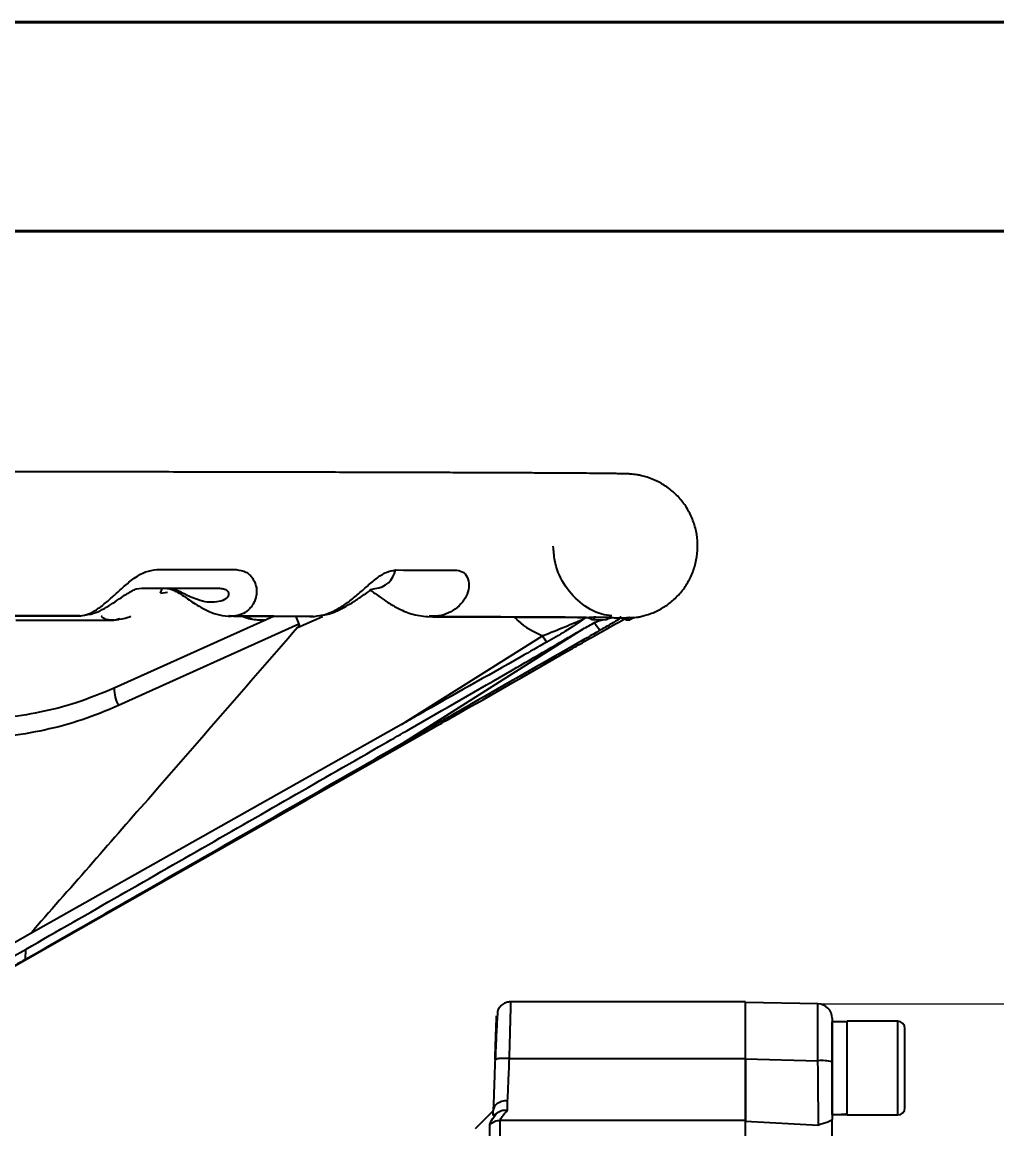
# Model space of a CAD drawing. Header units: millimetres. Extents: x 2003 to 4439, y 563 to 2285.
# Drawn here: x 3748.8 to 3884, y 2131.9 to 2285.5 of the extents above; entities that cross this region are included whole.
import ezdxf

# ---------------------------------------------------------------- set-up
doc = ezdxf.new("R2010")
doc.units = ezdxf.units.MM
for name, color, linetype, lineweight in [('AM_5', 3, 'Continuous', 25), ('AM_BOR', 7, 'Continuous', 50), ('粗实线', 7, 'Continuous', 40)]:
    doc.layers.add(name, color=color, linetype=linetype, lineweight=lineweight)
doc.styles.add('SLDTEXTSTYLE1', font='txt.shx', dxfattribs={"width": 0.7, "bigfont": 'gbcbig.shx'})
doc.dimstyles.new('SLDDIMSTYLE12$0', dxfattribs={"dimtxt": 12, "dimasz": 10, "dimexe": 0, "dimexo": 0.0625, "dimgap": 0.875, "dimtad": 1, "dimdec": 1, "dimlfac": 1.8, "dimrnd": 1e-09, "dimzin": 12, "dimdsep": 46, "dimtxsty": 'SLDTEXTSTYLE1', "dimcen": 0.09, "dimdle": 8.16, "dimclrd": 3, "dimclre": 3, "dimadec": 0, "dimazin": 3, "dimtfac": 1, "dimtdec": 1, "dimtofl": 0, "dimtmove": 0, "dimatfit": 3, "dimfxl": 0, "dimfrac": 2, "dimtolj": 1, "dimlwd": 5, "dimlwe": 5, "dimarcsym": 0})

# ---------------------------------------------------------------- blocks, each defined once
blk = doc.blocks.new('*D48')
at = {"layer": 'AM_5', "color": 3, "lineweight": 5, "transparency": 16777216}
blk.add_line((3859.26, 2149.28), (4046.83, 2149.28), dxfattribs=at)
at = {"layer": 'AM_5', "color": 3, "linetype": 'Continuous', "lineweight": 5, "transparency": 16777216}
for p, q in [((4046.83, 2139.28), (4046.83, 1931.85)), ((3859.26, 1921.85), (4046.83, 1921.85))]:
    blk.add_line(p, q, dxfattribs=at)
at = {"layer": 'AM_5', "color": 3, "transparency": 16777216}
for points in [[(4045.16, 2139.28), (4048.49, 2139.28), (4046.83, 2149.28)], [(4045.16, 1931.85), (4048.49, 1931.85), (4046.83, 1921.85)]]:
    blk.add_solid(points, dxfattribs=at)
at = {"layer": 'Defpoints', "color": 0, "transparency": 16777216}
for p in [(3859.2, 2149.28), (3859.2, 1921.85), (4046.83, 1921.85)]:
    blk.add_point(p, dxfattribs=at)
at = {"layer": 'AM_5', "color": 0, "transparency": 16777216, "insert": (4039.95, 2035.57), "char_height": 12, "attachment_point": 5, "rotation": 90, "style": 'SLDTEXTSTYLE1'}
blk.add_mtext('\\A1;230', dxfattribs=at)
blk = doc.blocks.new('rA3')
at = {"layer": '粗实线'}
for p, q in [((753.384, 421.26), (333.384, 421.26)), ((748.384, 416.26), (358.384, 416.26))]:
    blk.add_line(p, q, dxfattribs=at)

msp = doc.modelspace()

# ---------------------------------------------------------------- linework, layer by layer
at = {"color": 7, "linetype": 'Continuous', "lineweight": 25}
for p, q in [((3764.636, 2206.843), (3765.424, 2206.953)), ((3765.424, 2206.953), (3776.19, 2206.936)), ((3768.029, 2206.26), (3768.268, 2206.918)), ((3776.19, 2206.936), (3768.941, 2206.918)), ((3797.142, 2206.784), (3797.774, 2206.891)), ((3768.029, 2206.26), (3768.985, 2206.408)), ((3756.809, 2203.092), (3756.959, 2203.108)), ((3759.664, 2202.515), (3761.552, 2202.517)), ((3761.327, 2202.51), (3761.661, 2202.572)), ((3761.552, 2202.517), (3762.253, 2202.595)), ((3783.674, 2203.041), (3761.583, 2193.07)), ((3762.253, 2202.595), (3761.678, 2202.528)), ((3762.38, 2202.705), (3761.959, 2202.598)), ((3787.216, 2201.95), (3762.193, 2190.654)), ((3777.48, 2203.139), (3778.125, 2203.066)), ((3782.161, 2202.55), (3782.588, 2202.551)), ((3787.014, 2201.481), (3790.488, 2203.026)), ((3805.27, 2203.072), (3805.788, 2202.996)), ((3807.139, 2203.066), (3805.27, 2203.072)), ((3828.407, 2202.968), (3827.96, 2202.617)), ((3827.96, 2202.617), (3829.824, 2202.6)), ((3828.407, 2202.968), (3830.446, 2202.95)), ((3829.687, 2202.601), (3828.556, 2202.346)), ((3830.446, 2202.95), (3829.824, 2202.6)), ((3829.824, 2202.6), (3829.866, 2202.65)), ((3830.476, 2202.779), (3829.858, 2202.64)), ((3829.878, 2202.627), (3830.445, 2202.942)), ((3831.925, 2202.913), (3831.726, 2202.945)), ((3833.122, 2202.911), (3832.6, 2202.56)), ((3832.6, 2202.56), (3833.126, 2202.544)), ((3833.122, 2202.911), (3833.696, 2202.893)), ((3833.696, 2202.892), (3833.126, 2202.544)), ((3801.463, 2188.057), (3820.988, 2200.354)), ((3826.594, 2201.264), (3801.486, 2185.355)), ((3801.463, 2188.057), (3749.936, 2158.984)), ((3788.283, 2177.605), (3806.583, 2187.98)), ((3747.274, 2154.234), (3788.305, 2177.566)), ((3749.936, 2158.984), (3745.618, 2156.53)), ((3749.31, 2155.442), (3749.356, 2156.87)), ((3849.164, 2149.568), (3816.623, 2149.568)), ((3859.199, 2149.284), (3849.164, 2149.459)), ((3859.199, 2141.389), (3859.199, 2149.284)), ((3863.264, 2146.803), (3861.164, 2146.803)), ((3861.164, 2133.923), (3861.164, 2146.803)), ((3870.264, 2146.863), (3863.264, 2146.863)), ((3863.264, 2133.863), (3863.264, 2146.863)), ((3863.264, 2134.038), (3863.264, 2146.781)), ((3870.264, 2133.863), (3870.264, 2146.863)), ((3814.479, 2141.563), (3814.411, 2141.521)), ((3816.41, 2141.704), (3849.164, 2141.704)), ((3849.164, 2141.639), (3859.199, 2141.389)), ((3816.164, 2134.543), (3816.164, 2135.854)), ((3814.164, 2134.443), (3811.66, 2131.937)), ((3814.164, 2133.849), (3814.164, 2134.466)), ((3849.164, 2133.113), (3815.118, 2133.113)), ((3849.164, 2132.988), (3859.269, 2132.471)), ((3863.264, 2133.863), (3870.264, 2133.863))]:
    msp.add_line(p, q, dxfattribs=at)
at = {"color": 7, "linetype": 'Continuous', "lineweight": 25, "flags": 128}
for points in [[(3767.525, 2209.536), (3768.936, 2209.534), (3770.338, 2209.532), (3771.73, 2209.53), (3773.111, 2209.528), (3774.482, 2209.525), (3775.843, 2209.523), (3777.193, 2209.521), (3778.533, 2209.519)], [(3800.604, 2209.473), (3801.716, 2209.47), (3802.815, 2209.467), (3803.901, 2209.465), (3804.974, 2209.462), (3806.033, 2209.459), (3807.078, 2209.456), (3808.11, 2209.453), (3809.128, 2209.45)], [(3761.69, 2193.114), (3761.597, 2193.088), (3761.583, 2193.07)]]:
    msp.add_lwpolyline(points, dxfattribs=at)
at = {"color": 7, "linetype": 'Continuous', "lineweight": 25}
for centre, radius, start, end in [((3797.461, 2210.076), 3.2, 275.6221, 349.13259), ((3839.892, 2209.52), 13.797, 211.76479, 217.59759), ((3835.087, 2209.117), 16.6, 211.86232, 215.57834), ((3766.795, 2193.102), 5.213, 180.34227, 207.99964), ((3859.164, 2147.284), 2, 359.99969, 88.99969), ((3870.264, 2145.863), 1, 359.99969, 89.99969), ((3859.68, 2136.06), 5.35, 73.89589, 95.15802), ((3870.264, 2134.863), 1, 269.99969, 359.99969)]:
    msp.add_arc(centre, radius, start, end, dxfattribs=at)
for centre, start_param, end_param in [((3861.164, 2140.363), 4.712389, 4.9017857), ((3863.264, 2140.363), 4.6181163, 4.712389)]:
    msp.add_ellipse(centre, major_axis=(11.154, 0), ratio=0.5773503, start_param=start_param, end_param=end_param, dxfattribs=at)
for points, knots in [([(3833.639, 2202.857), (3833.693, 2202.863), (3833.834, 2202.878), (3834.216, 2202.935), (3834.784, 2203.048), (3835.505, 2203.241), (3836.418, 2203.568), (3837.544, 2204.115), (3838.801, 2204.963), (3840.029, 2206.125), (3841.08, 2207.541), (3841.873, 2209.136), (3842.373, 2210.85), (3842.562, 2212.626), (3842.433, 2214.408), (3841.99, 2216.14), (3841.249, 2217.765), (3840.231, 2219.233), (3838.971, 2220.497), (3837.606, 2221.449), (3836.348, 2222.056), (3835.351, 2222.397), (3834.593, 2222.585), (3834.012, 2222.688), (3833.567, 2222.745), (3833.199, 2222.778), (3832.785, 2222.803), (3832.395, 2222.816), (3831.806, 2222.83), (3831.021, 2222.843), (3830.088, 2222.855), (3828.902, 2222.868), (3827.518, 2222.881), (3825.856, 2222.893), (3823.921, 2222.906), (3821.719, 2222.919), (3819.252, 2222.932), (3816.526, 2222.945), (3813.546, 2222.957), (3810.317, 2222.969), (3806.845, 2222.981), (3803.137, 2222.993), (3799.198, 2223.004), (3795.037, 2223.016), (3790.66, 2223.026), (3786.076, 2223.037), (3781.293, 2223.047), (3776.319, 2223.056), (3771.164, 2223.065), (3765.838, 2223.074), (3760.349, 2223.082), (3754.71, 2223.089), (3748.931, 2223.096), (3743.024, 2223.103), (3737.001, 2223.109), (3730.875, 2223.115), (3724.663, 2223.12), (3718.383, 2223.124), (3712.059, 2223.128), (3705.726, 2223.131), (3699.449, 2223.134), (3693.398, 2223.136), (3687.953, 2223.137), (3683.177, 2223.138), (3678.048, 2223.138), (3674.412, 2223.139), (3672.165, 2223.139)], [0, 0, 0, 0, 0.0017465, 0.0044658, 0.0070078, 0.0098268, 0.0132699, 0.01777, 0.0233681, 0.0295284, 0.0358372, 0.0421771, 0.0485239, 0.0548725, 0.0612218, 0.0675716, 0.0739223, 0.080274, 0.0866264, 0.0929737, 0.0980915, 0.1017275, 0.1047111, 0.1075398, 0.110673, 0.1150505, 0.1222946, 0.1411051, 0.1636746, 0.1818588, 0.204115, 0.2240384, 0.2453355, 0.2673737, 0.2899055, 0.3127692, 0.3358643, 0.359126, 0.3825109, 0.405989, 0.4295389, 0.4531449, 0.4767954, 0.5004811, 0.5241948, 0.5479305, 0.5716831, 0.5954484, 0.619222, 0.6430003, 0.666779, 0.690554, 0.7143201, 0.7380713, 0.7617997, 0.7854945, 0.8091398, 0.8327115, 0.8561692, 0.8794397, 0.9023738, 0.9246109, 0.9449865, 0.9610624, 0.975932, 1, 1, 1, 1]), ([(3830.628, 2203.119), (3830.153, 2203.173), (3828.539, 2203.356), (3826.103, 2204.885), (3823.799, 2207.459), (3822.654, 2210.289), (3822.539, 2212.097), (3822.498, 2212.756)], [0, 0, 0, 0, 0.1056169, 0.3587267, 0.6111527, 0.8584905, 1, 1, 1, 1]), ([(3756.934, 2203.102), (3757.292, 2203.171), (3757.991, 2203.306), (3759.153, 2203.94), (3760.154, 2204.69), (3760.986, 2205.405), (3761.613, 2205.969), (3762.258, 2206.561), (3763.168, 2207.38), (3764.365, 2208.366), (3765.936, 2209.33), (3766.996, 2209.467), (3767.525, 2209.536)], [0, 0, 0, 0, 0.12798414, 0.24964221, 0.38016298, 0.44120626, 0.49971221, 0.56357312, 0.62457328, 0.74964181, 0.87501882, 1, 1, 1, 1]), ([(3778.533, 2209.519), (3779.001, 2209.451), (3779.699, 2209.351), (3780.404, 2208.813), (3780.822, 2208.322), (3781.125, 2207.749), (3781.302, 2207.147), (3781.365, 2206.524), (3781.303, 2205.733), (3781.045, 2204.987), (3780.623, 2204.345), (3780.097, 2203.791), (3779.29, 2203.263), (3778.52, 2203.133), (3778.125, 2203.066)], [0, 0, 0, 0, 0.124482, 0.1858845, 0.2498661, 0.3110911, 0.3752157, 0.4362261, 0.5001158, 0.6195186, 0.6833865, 0.7502937, 0.8720137, 1, 1, 1, 1]), ([(3789.386, 2203.041), (3789.867, 2203.107), (3790.807, 2203.235), (3792.288, 2203.862), (3793.502, 2204.61), (3794.459, 2205.324), (3795.155, 2205.889), (3795.845, 2206.482), (3796.777, 2207.305), (3797.926, 2208.295), (3799.317, 2209.265), (3800.175, 2209.404), (3800.604, 2209.473)], [0, 0, 0, 0, 0.1279194, 0.2496295, 0.3801702, 0.4412122, 0.4997079, 0.5635745, 0.6245684, 0.7496421, 0.8750234, 1, 1, 1, 1]), ([(3809.128, 2209.45), (3809.474, 2209.379), (3810.167, 2209.237), (3810.735, 2208.261), (3810.839, 2207.063), (3810.477, 2205.828), (3809.717, 2204.698), (3808.636, 2203.81), (3807.299, 2203.184), (3806.3, 2203.059), (3805.788, 2202.996)], [0, 0, 0, 0, 0.1246272, 0.2497104, 0.374925, 0.4997457, 0.6192737, 0.7500197, 0.8719212, 1, 1, 1, 1]), ([(3757.109, 2203.175), (3757.654, 2203.239), (3759.006, 2203.397), (3760.717, 2204.392), (3762.233, 2205.423), (3763.12, 2206.025), (3763.72, 2206.388), (3764.22, 2206.665), (3764.485, 2206.782), (3764.66, 2206.86)], [0, 0, 0, 0, 0.2069628, 0.5134188, 0.657871, 0.7839565, 0.8407461, 0.8942908, 1, 1, 1, 1]), ([(3776.19, 2206.936), (3776.439, 2206.912), (3776.939, 2206.864), (3777.405, 2206.503), (3777.514, 2206.06), (3777.232, 2205.528), (3776.425, 2205.099), (3775.228, 2204.938), (3773.89, 2205.09), (3772.646, 2205.514), (3771.53, 2206.048), (3770.638, 2206.491), (3769.75, 2206.846), (3769.211, 2206.894), (3768.941, 2206.918)], [0, 0, 0, 0, 0.0625764, 0.1252848, 0.1848997, 0.2501233, 0.3749307, 0.5001323, 0.6253324, 0.7502715, 0.8127295, 0.8750555, 0.937394, 1, 1, 1, 1]), ([(3768.947, 2206.918), (3769.046, 2206.91), (3769.236, 2206.895), (3769.661, 2206.751), (3770.18, 2206.498), (3770.887, 2206.075), (3771.704, 2205.519), (3773.017, 2204.628), (3774.479, 2203.788), (3776.251, 2203.165), (3777.27, 2203.092), (3777.813, 2203.053)], [0, 0, 0, 0, 0.0777427, 0.1484194, 0.2140198, 0.2762986, 0.3839969, 0.4687636, 0.693002, 0.8364791, 1, 1, 1, 1]), ([(3790.111, 2203.176), (3790.425, 2203.206), (3791.291, 2203.289), (3792.903, 2203.94), (3794.377, 2204.785), (3795.553, 2205.579), (3796.169, 2206), (3796.64, 2206.319), (3796.942, 2206.528), (3797.128, 2206.682), (3797.138, 2206.757), (3797.143, 2206.796)], [0, 0, 0, 0, 0.1081936, 0.2986092, 0.5541821, 0.6356454, 0.7353857, 0.7943785, 0.8571682, 0.9253812, 1, 1, 1, 1]), ([(3797.09, 2206.671), (3797.14, 2206.641), (3797.303, 2206.543), (3797.804, 2206.206), (3798.569, 2205.655), (3799.661, 2204.893), (3801.161, 2204.011), (3803.138, 2203.182), (3804.614, 2203.055), (3805.415, 2202.986)], [0, 0, 0, 0, 0.0359342, 0.1176904, 0.2156757, 0.3473896, 0.5215507, 0.740469, 1, 1, 1, 1]), ([(3743.229, 2203.119), (3745.557, 2203.117), (3750.218, 2203.111), (3754.694, 2203.105), (3756.934, 2203.102)], [0, 0, 0, 0, 0.4994067, 1, 1, 1, 1]), ([(3756.809, 2203.092), (3754.579, 2203.095), (3750.337, 2203.101), (3745.918, 2203.106), (3743.82, 2203.108)], [0, 0, 0, 0, 0.5254004, 1, 1, 1, 1]), ([(3747.933, 2202.493), (3748.366, 2202.494), (3750.675, 2202.496), (3754.542, 2202.501), (3757.903, 2202.506), (3759.48, 2202.508)], [0, 0, 0, 0, 0.1090203, 0.5818722, 1, 1, 1, 1]), ([(3759.48, 2202.508), (3759.692, 2202.508), (3760.327, 2202.509), (3760.938, 2202.51), (3761.346, 2202.51)], [0, 0, 0, 0, 0.3329005, 1, 1, 1, 1]), ([(3761.552, 2202.517), (3761.034, 2202.518), (3760.348, 2202.518), (3759.891, 2202.971), (3759.779, 2203.082)], [0, 0, 0, 0, 0.7544677, 1, 1, 1, 1]), ([(3761.877, 2202.612), (3762.441, 2202.655), (3763.122, 2202.707), (3763.782, 2203.022), (3763.895, 2203.076)], [0, 0, 0, 0, 0.82759888, 1, 1, 1, 1]), ([(3777.975, 2203.057), (3777.817, 2203.068), (3777.629, 2203.08), (3777.5, 2203.131), (3777.479, 2203.139)], [0, 0, 0, 0, 0.8414692, 1, 1, 1, 1]), ([(3789.21, 2203.033), (3787.406, 2203.037), (3783.793, 2203.045), (3779.916, 2203.053), (3777.975, 2203.057)], [0, 0, 0, 0, 0.4994087, 1, 1, 1, 1]), ([(3778.125, 2203.066), (3780.066, 2203.062), (3783.952, 2203.054), (3787.573, 2203.046), (3789.386, 2203.041)], [0, 0, 0, 0, 0.4994076, 1, 1, 1, 1]), ([(3779.386, 2203.05), (3779.668, 2202.943), (3780.53, 2202.615), (3781.395, 2202.574), (3781.978, 2202.545)], [0, 0, 0, 0, 0.3268445, 1, 1, 1, 1]), ([(3779.825, 2203.049), (3779.982, 2202.968), (3780.793, 2202.549), (3781.55, 2202.55), (3782.161, 2202.55)], [0, 0, 0, 0, 0.1932962, 1, 1, 1, 1]), ([(3786.802, 2203.035), (3786.819, 2202.986), (3786.924, 2202.664), (3787.082, 2202.278), (3787.216, 2201.95)], [0, 0, 0, 0, 0.1526641, 1, 1, 1, 1]), ([(3787.216, 2201.95), (3787.222, 2201.931), (3787.235, 2201.885), (3787.218, 2201.787), (3787.149, 2201.645), (3787.066, 2201.543), (3787.014, 2201.481)], [0, 0, 0, 0, 0.1147934, 0.2642503, 0.5426543, 1, 1, 1, 1]), ([(3805.592, 2202.988), (3805.48, 2202.999), (3805.347, 2203.012), (3805.281, 2203.064), (3805.27, 2203.072)], [0, 0, 0, 0, 0.8385203, 1, 1, 1, 1]), ([(3827.04, 2202.886), (3826.107, 2202.893), (3824.238, 2202.907), (3820.926, 2202.926), (3817.448, 2202.943), (3813.87, 2202.958), (3809.954, 2202.973), (3807.046, 2202.983), (3805.592, 2202.988)], [0, 0, 0, 0, 0.1923729, 0.3854946, 0.5383615, 0.6912284, 0.8456142, 1, 1, 1, 1]), ([(3805.788, 2202.996), (3808.084, 2202.988), (3812.701, 2202.972), (3818.503, 2202.947), (3823.535, 2202.92), (3826.033, 2202.902), (3827.289, 2202.893)], [0, 0, 0, 0, 0.2462727, 0.4950304, 0.7462729, 1, 1, 1, 1]), ([(3817.157, 2202.941), (3817.308, 2202.768), (3818.33, 2201.594), (3819.765, 2200.925), (3820.988, 2200.354)], [0, 0, 0, 0, 0.1477972, 1, 1, 1, 1]), ([(3820.988, 2200.354), (3820.988, 2200.354), (3820.989, 2200.355), (3820.994, 2200.357), (3821.011, 2200.365), (3822.087, 2200.777), (3824.144, 2201.6), (3825.967, 2202.382), (3826.875, 2202.771)], [0, 0, 0, 0, 0.0000729, 0.0006459, 0.0022521, 0.0083598, 0.5064763, 1, 1, 1, 1]), ([(3826.876, 2202.772), (3825.995, 2202.176), (3824.422, 2201.111), (3822.453, 2199.964), (3821.586, 2199.459)], [0, 0, 0, 0, 0.55969458, 1, 1, 1, 1]), ([(3826.371, 2201.139), (3826.937, 2201.461), (3827.836, 2201.971), (3828.722, 2202.435), (3829.049, 2202.607)], [0, 0, 0, 0, 0.6303803, 1, 1, 1, 1]), ([(3826.531, 2199.388), (3827.421, 2199.895), (3829.434, 2201.042), (3831.333, 2202.103), (3832.391, 2202.694)], [0, 0, 0, 0, 0.4426348, 1, 1, 1, 1]), ([(3827.289, 2202.893), (3827.45, 2202.901), (3827.718, 2202.915), (3828.067, 2202.946), (3828.288, 2202.964), (3828.375, 2202.968), (3828.403, 2202.968), (3828.407, 2202.968)], [0, 0, 0, 0, 0.3360223, 0.5579813, 0.7819403, 0.9725676, 1, 1, 1, 1]), ([(3827.289, 2202.893), (3827.392, 2202.836), (3827.646, 2202.696), (3827.853, 2202.625), (3827.939, 2202.619), (3827.96, 2202.617)], [0, 0, 0, 0, 0.33920621, 0.83862702, 1, 1, 1, 1]), ([(3831.889, 2202.83), (3831.206, 2202.419), (3830.279, 2201.861), (3829.234, 2201.26), (3828.96, 2201.102)], [0, 0, 0, 0, 0.73735145, 1, 1, 1, 1]), ([(3830.304, 2202.864), (3830.6, 2202.861), (3831.383, 2202.852), (3831.846, 2202.842), (3832.135, 2202.837)], [0, 0, 0, 0, 0.3779572, 1, 1, 1, 1]), ([(3830.446, 2202.95), (3830.464, 2202.949), (3830.49, 2202.948), (3830.437, 2202.938), (3830.42, 2202.935)], [0, 0, 0, 0, 0.6647465, 1, 1, 1, 1]), ([(3832.135, 2202.837), (3832.267, 2202.843), (3832.532, 2202.856), (3832.853, 2202.887), (3833.045, 2202.906), (3833.106, 2202.911), (3833.119, 2202.911), (3833.122, 2202.911)], [0, 0, 0, 0, 0.2814646, 0.5659598, 0.7573018, 0.9482948, 1, 1, 1, 1]), ([(3832.135, 2202.837), (3832.25, 2202.759), (3832.491, 2202.595), (3832.563, 2202.572), (3832.6, 2202.56)], [0, 0, 0, 0, 0.4773597, 1, 1, 1, 1]), ([(3787.014, 2201.481), (3780.112, 2193.53), (3767.788, 2179.333), (3755.391, 2165.202), (3749.936, 2158.984)], [0, 0, 0, 0, 0.5600003, 1, 1, 1, 1]), ([(3799.072, 2185.392), (3800.255, 2186.072), (3806.169, 2189.47), (3815.283, 2194.718), (3823.177, 2199.29), (3826.371, 2201.139)], [0, 0, 0, 0, 0.1295721, 0.6478768, 1, 1, 1, 1]), ([(3828.96, 2201.102), (3827.771, 2200.422), (3821.825, 2197.021), (3812.664, 2191.771), (3804.707, 2187.204), (3801.486, 2185.355)], [0, 0, 0, 0, 0.1295185, 0.6476203, 1, 1, 1, 1]), ([(3821.586, 2199.459), (3820.392, 2198.784), (3814.423, 2195.411), (3807.718, 2191.609), (3802.211, 2188.483), (3801.463, 2188.057)], [0, 0, 0, 0, 0.1776255, 0.8881599, 1, 1, 1, 1]), ([(3806.583, 2187.98), (3807.766, 2188.656), (3813.683, 2192.033), (3820.334, 2195.836), (3825.787, 2198.962), (3826.531, 2199.388)], [0, 0, 0, 0, 0.1775689, 0.8878728, 1, 1, 1, 1]), ([(3761.583, 2193.07), (3759.849, 2192.356), (3756.487, 2190.97), (3751.361, 2189.678), (3746.455, 2188.913), (3743.255, 2188.825), (3741.702, 2188.782)], [0, 0, 0, 0, 0.2733047, 0.5299772, 0.7718071, 1, 1, 1, 1]), ([(3762.193, 2190.654), (3760.524, 2189.961), (3757.186, 2188.574), (3751.951, 2187.19), (3746.605, 2186.285), (3743.001, 2186.173), (3741.192, 2186.116)], [0, 0, 0, 0, 0.2492462, 0.4987214, 0.7485201, 1, 1, 1, 1]), ([(3746.924, 2155.476), (3755.618, 2160.458), (3773.006, 2170.421), (3790.383, 2180.402), (3799.072, 2185.392)], [0, 0, 0, 0, 0.4999998, 1, 1, 1, 1]), ([(3801.486, 2185.355), (3792.792, 2180.365), (3775.405, 2170.385), (3758.008, 2160.423), (3749.31, 2155.442)], [0, 0, 0, 0, 0.49999991, 1, 1, 1, 1]), ([(3749.31, 2155.442), (3748.814, 2155.16), (3748.077, 2154.74), (3747.4, 2154.365), (3747.179, 2154.243)], [0, 0, 0, 0, 0.6730898, 1, 1, 1, 1]), ([(3816.41, 2141.704), (3816.426, 2142.303), (3816.457, 2143.443), (3816.508, 2145.336), (3816.549, 2146.812), (3816.577, 2147.872), (3816.594, 2148.479), (3816.614, 2149.221), (3816.628, 2149.733), (3816.623, 2149.545), (3816.623, 2149.533)], [0, 0, 0, 0, 0.1406686, 0.2673929, 0.4783479, 0.5663563, 0.6529404, 0.7381007, 0.9838874, 1, 1, 1, 1]), ([(3814.789, 2148.363), (3814.772, 2148.237), (3814.74, 2147.987), (3814.657, 2146.416), (3814.555, 2144.218), (3814.481, 2142.446), (3814.444, 2141.565)], [0, 0, 0, 0, 0.254696, 0.5062842, 0.7546307, 1, 1, 1, 1]), ([(3816.702, 2149.567), (3816.514, 2149.559), (3816.124, 2149.542), (3815.567, 2149.3), (3815.081, 2148.905), (3814.884, 2148.539), (3814.786, 2148.357)], [0, 0, 0, 0, 0.2333499, 0.484891, 0.744508, 1, 1, 1, 1]), ([(3849.164, 2141.704), (3849.164, 2142.767), (3849.164, 2144.892), (3849.164, 2147.461), (3849.164, 2149.229), (3849.164, 2149.453), (3849.164, 2149.565)], [0, 0, 0, 0, 0.25036608, 0.50073216, 0.75109823, 1, 1, 1, 1]), ([(3814.513, 2144.406), (3814.522, 2144.675), (3814.558, 2145.719), (3814.593, 2146.716), (3814.62, 2147.49), (3814.622, 2147.561), (3814.624, 2147.603)], [0, 0, 0, 0, 0.1366129, 0.5304212, 0.7239462, 1, 1, 1, 1]), ([(3871.264, 2140.363), (3871.264, 2141.055), (3871.264, 2142.119), (3871.264, 2143.4), (3871.264, 2144.281), (3871.264, 2144.991), (3871.264, 2145.676), (3871.264, 2145.79), (3871.264, 2145.863)], [0, 0, 0, 0, 0.2394568, 0.3683607, 0.5, 0.6316393, 0.7605432, 1, 1, 1, 1]), ([(3814.411, 2141.492), (3814.437, 2142.233), (3814.474, 2143.287), (3814.504, 2144.15), (3814.513, 2144.406)], [0, 0, 0, 0, 0.7030079, 1, 1, 1, 1]), ([(3814.411, 2141.521), (3814.393, 2141), (3814.357, 2139.984), (3814.307, 2138.562), (3814.239, 2136.615), (3814.196, 2135.37), (3814.165, 2134.484)], [0, 0, 0, 0, 0.1983107, 0.386023, 0.5632417, 1, 1, 1, 1]), ([(3816.41, 2141.704), (3816.159, 2141.709), (3815.773, 2141.717), (3815.309, 2141.702), (3814.988, 2141.681), (3814.733, 2141.649), (3814.53, 2141.611), (3814.496, 2141.579), (3814.479, 2141.563)], [0, 0, 0, 0, 0.2702959, 0.4157421, 0.5642569, 0.7127719, 0.8582187, 1, 1, 1, 1]), ([(3816.164, 2135.854), (3816.196, 2136.603), (3816.247, 2137.799), (3816.333, 2139.853), (3816.383, 2141.066), (3816.41, 2141.704)], [0, 0, 0, 0, 0.442556, 0.7070771, 1, 1, 1, 1]), ([(3849.164, 2132.988), (3849.164, 2133.269), (3849.164, 2133.831), (3849.164, 2135.849), (3849.164, 2138.499), (3849.164, 2140.591), (3849.164, 2141.639)], [0, 0, 0, 0, 0.2500466, 0.4994486, 0.7493959, 1, 1, 1, 1]), ([(3859.269, 2132.471), (3859.268, 2132.746), (3859.267, 2133.117), (3859.262, 2134.072), (3859.258, 2134.75), (3859.252, 2135.565), (3859.242, 2136.584), (3859.23, 2137.895), (3859.216, 2139.524), (3859.205, 2140.748), (3859.199, 2141.389)], [0, 0, 0, 0, 0.24428957, 0.32903605, 0.41448985, 0.50012501, 0.59799237, 0.71577027, 0.85107242, 1, 1, 1, 1]), ([(3861.164, 2141.201), (3861.164, 2140.441), (3861.164, 2138.926), (3861.164, 2136.797), (3861.164, 2134.841), (3861.164, 2133.776), (3861.164, 2133.242)], [0, 0, 0, 0, 0.2507669, 0.5000113, 0.749245, 1, 1, 1, 1]), ([(3871.264, 2134.863), (3871.264, 2134.936), (3871.264, 2135.049), (3871.264, 2135.735), (3871.264, 2136.445), (3871.264, 2137.326), (3871.264, 2138.607), (3871.264, 2139.671), (3871.264, 2140.363)], [0, 0, 0, 0, 0.2394568, 0.3683607, 0.5, 0.6316393, 0.7605432, 1, 1, 1, 1]), ([(3816.164, 2135.854), (3816.02, 2135.849), (3815.732, 2135.839), (3815.305, 2135.737), (3814.92, 2135.573), (3814.606, 2135.354), (3814.373, 2135.102), (3814.208, 2134.811), (3814.18, 2134.596), (3814.165, 2134.484)], [0, 0, 0, 0, 0.14037969, 0.27934696, 0.43421745, 0.57550646, 0.70514845, 0.84665009, 1, 1, 1, 1]), ([(3814.625, 2134.104), (3814.722, 2134.18), (3814.922, 2134.338), (3815.285, 2134.48), (3815.703, 2134.566), (3815.998, 2134.552), (3816.164, 2134.543)], [0, 0, 0, 0, 0.2395315, 0.4944886, 0.7142619, 1, 1, 1, 1]), ([(3815.118, 2133.113), (3815.171, 2133.27), (3815.279, 2133.585), (3815.868, 2134.223), (3816.164, 2134.543)], [0, 0, 0, 0, 0.4963659, 1, 1, 1, 1]), ([(3813.703, 2132.535), (3813.744, 2132.698), (3813.829, 2133.038), (3814.352, 2133.738), (3814.625, 2134.104)], [0, 0, 0, 0, 0.4772622, 1, 1, 1, 1]), ([(3813.704, 2132.535), (3813.801, 2132.621), (3813.997, 2132.794), (3814.351, 2132.974), (3814.728, 2133.092), (3814.989, 2133.106), (3815.118, 2133.113)], [0, 0, 0, 0, 0.24911197, 0.50206826, 0.75396005, 1, 1, 1, 1]), ([(3814.625, 2134.103), (3814.569, 2134.055), (3814.437, 2133.94), (3814.272, 2133.827), (3814.178, 2133.798), (3814.168, 2133.834), (3814.164, 2133.849)], [0, 0, 0, 0, 0.1458908, 0.3468199, 0.7287309, 1, 1, 1, 1]), ([(3815.084, 2052.901), (3815.085, 2055.857), (3815.088, 2061.705), (3815.091, 2070.131), (3815.094, 2078.111), (3815.098, 2086.389), (3815.101, 2094.752), (3815.105, 2102.925), (3815.108, 2110.09), (3815.11, 2116.25), (3815.113, 2121.423), (3815.115, 2125.653), (3815.116, 2128.971), (3815.117, 2131.504), (3815.118, 2132.584), (3815.118, 2133.113)], [0, 0, 0, 0, 0.0747451, 0.1478589, 0.2193413, 0.2891922, 0.3797685, 0.467446, 0.5522244, 0.6341035, 0.7130829, 0.7891626, 0.8623421, 0.9326213, 1, 1, 1, 1]), ([(3849.164, 2120.456), (3849.164, 2120.543), (3849.164, 2122.26), (3849.164, 2124.975), (3849.164, 2128.485), (3849.164, 2131.221), (3849.164, 2132.399), (3849.164, 2132.988)], [0, 0, 0, 0, 0.0131855, 0.2598891, 0.5065928, 0.7532964, 1, 1, 1, 1]), ([(3861.164, 2133.242), (3861.019, 2133.122), (3860.726, 2132.881), (3859.756, 2132.608), (3859.269, 2132.471)], [0, 0, 0, 0, 0.4975573, 1, 1, 1, 1]), ([(3813.669, 2052.798), (3813.67, 2055.534), (3813.672, 2060.91), (3813.676, 2068.623), (3813.679, 2075.855), (3813.682, 2082.576), (3813.684, 2088.778), (3813.687, 2095.336), (3813.69, 2101.995), (3813.693, 2108.464), (3813.696, 2113.903), (3813.698, 2118.403), (3813.7, 2122.062), (3813.702, 2124.987), (3813.703, 2127.279), (3813.704, 2129.197), (3813.704, 2130.699), (3813.704, 2131.811), (3813.704, 2132.317), (3813.703, 2132.535)], [0, 0, 0, 0, 0.069544, 0.1366662, 0.2013664, 0.2636441, 0.3234991, 0.380931, 0.462516, 0.5386511, 0.6093347, 0.6745656, 0.7343428, 0.7886652, 0.8375319, 0.880942, 0.9303299, 0.9700165, 1, 1, 1, 1])]:
    msp.add_open_spline(points, degree=3, knots=knots, dxfattribs=at)
for points in [[(3849.164, 2141.639), (3849.164, 2142.693), (3849.164, 2144.801), (3849.164, 2147.354), (3849.164, 2149.118), (3849.164, 2149.345), (3849.164, 2149.459)], [(3861.164, 2147.284), (3861.164, 2147.195), (3861.164, 2147.017), (3861.164, 2145.637), (3861.164, 2143.646), (3861.164, 2142.016), (3861.164, 2141.201)], [(3849.164, 2141.704), (3849.164, 2140.663), (3849.164, 2138.582), (3849.164, 2135.952), (3849.164, 2133.946), (3849.164, 2133.39), (3849.164, 2133.113)], [(3849.164, 2052.9), (3849.164, 2056.195), (3849.164, 2062.783), (3849.164, 2072.335), (3849.164, 2081.519), (3849.164, 2090.222), (3849.164, 2098.358), (3849.164, 2105.843), (3849.164, 2112.598), (3849.164, 2118.553), (3849.164, 2123.651), (3849.164, 2127.816), (3849.164, 2131.096), (3849.164, 2132.44), (3849.164, 2133.113)], [(3861.164, 2046.358), (3861.164, 2050.009), (3861.164, 2057.313), (3861.164, 2067.956), (3861.164, 2078.199), (3861.164, 2087.9), (3861.164, 2096.939), (3861.164, 2105.201), (3861.164, 2112.582), (3861.164, 2118.987), (3861.164, 2124.342), (3861.164, 2128.55), (3861.164, 2131.67), (3861.164, 2132.718), (3861.164, 2133.242)]]:
    msp.add_open_spline(points, degree=3, dxfattribs=at)

# ---------------------------------------------------------------- block references
at = {"layer": 'AM_BOR', "xscale": 5.80078125, "yscale": 5.80078125, "zscale": 5.80078125}
msp.add_blockref('rA3', (68.899, -158.156), dxfattribs=at)

# ---------------------------------------------------------------- dimensions: what is measured, and where the dimension line sits
at = {"layer": 'AM_5'}
dim = msp.add_linear_dim(base=(4046.826, 1921.853), p1=(3859.199, 2149.284), p2=(3859.198, 1921.853), angle=90, text='230', dimstyle='SLDDIMSTYLE12$0', override={"dimlfac": 1, "dimpost": ''}, dxfattribs=at)
dim.commit()
dim.dimension.update_dxf_attribs({"geometry": '*D48', "text_midpoint": (4039.951, 2035.568)})

doc.saveas('drawing.dxf')
